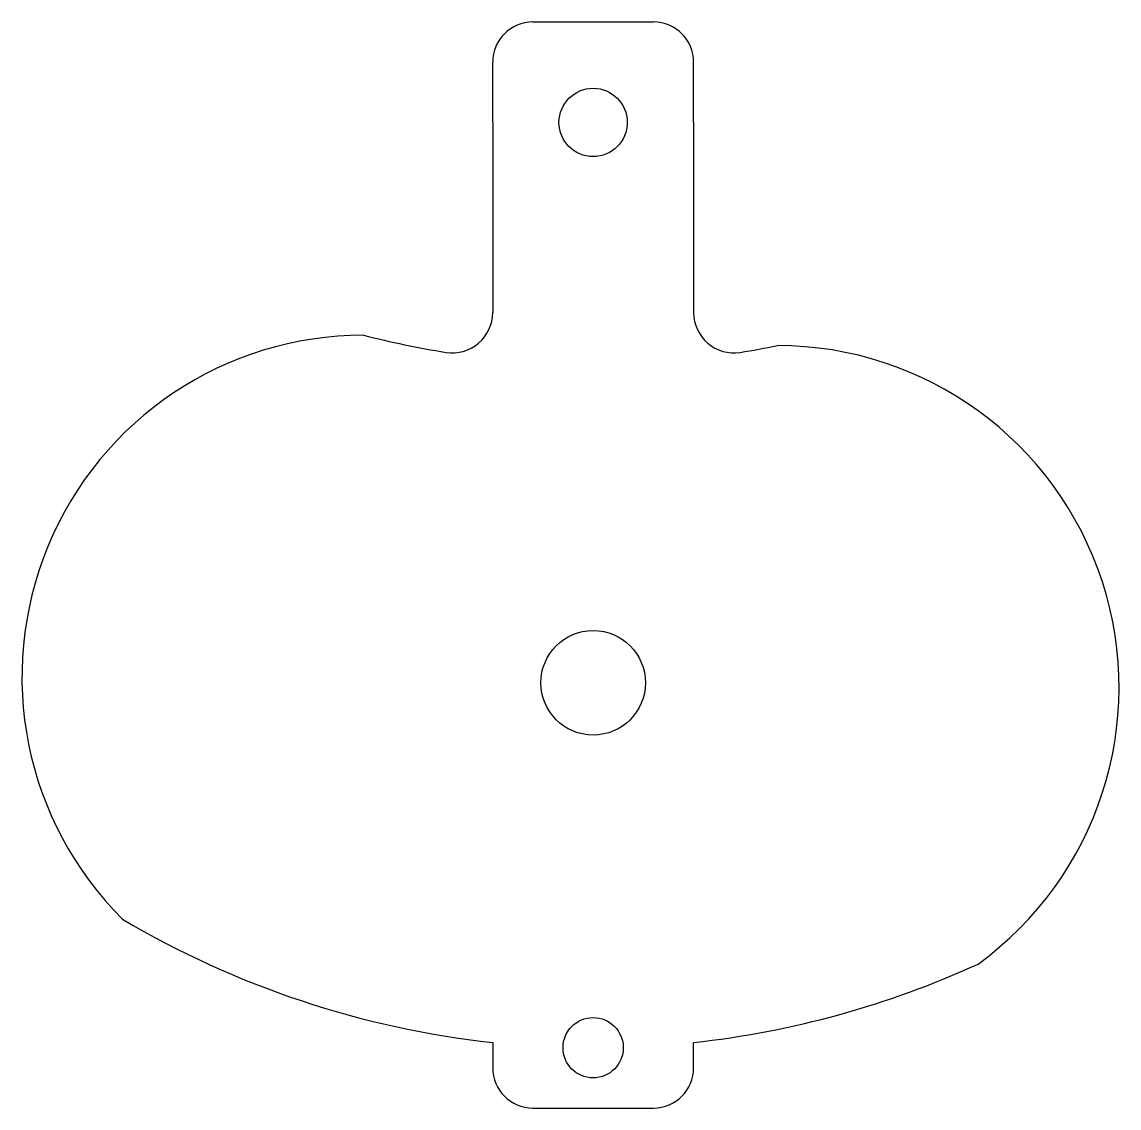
# Model space of a CAD drawing. Header units: millimetres. Extents: x 2.5 to 57.1, y 4.3 to 58.3.
import ezdxf

# ---------------------------------------------------------------- set-up
doc = ezdxf.new("R2010")
doc.units = ezdxf.units.MM
doc.layers.add('cut', color=5, linetype='Continuous')

msp = doc.modelspace()

# ---------------------------------------------------------------- linework, layer by layer
at = {"layer": 'cut'}
for p, q in [((27.925, 58.285), (30.925, 58.285)), ((30.925, 58.285), (33.925, 58.285)), ((25.925, 53.285), (25.925, 56.285)), ((35.925, 53.285), (35.925, 56.285)), ((25.925, 53.285), (25.925, 43.826)), ((35.925, 53.285), (35.925, 43.826)), ((25.925, 7.526), (25.925, 6.266)), ((35.925, 6.266), (35.925, 7.526)), ((27.925, 4.266), (33.925, 4.266))]:
    msp.add_line(p, q, dxfattribs=at)
for centre, radius in [((30.925, 53.285), 1.7), ((30.925, 25.419), 2.6), ((30.925, 7.266), 1.5)]:
    msp.add_circle(centre, radius, dxfattribs=at)
for centre, radius, start, end in [((27.925, 56.285), 2, 90, 180), ((33.925, 56.285), 2, 0, 90), ((23.925, 43.826), 2, 260.8523, 0), ((37.925, 43.826), 2, 180, 279.1477), ((19.5, 25.706), 17, 90, 225.1481), ((30.925, 87.296), 46.031, 255.6282, 260.8523), ((30.925, 87.296), 46.031, 279.1477, 281.4912), ((40.095, 25.188), 17, 305.9552, 90), ((30.925, 53.285), 46.031, 239.4237, 263.764), ((30.925, 53.285), 46.031, 276.236, 294.5864), ((27.925, 6.266), 2, 180, 270), ((33.925, 6.266), 2, 270, 0)]:
    msp.add_arc(centre, radius, start, end, dxfattribs=at)

doc.saveas('drawing.dxf')
